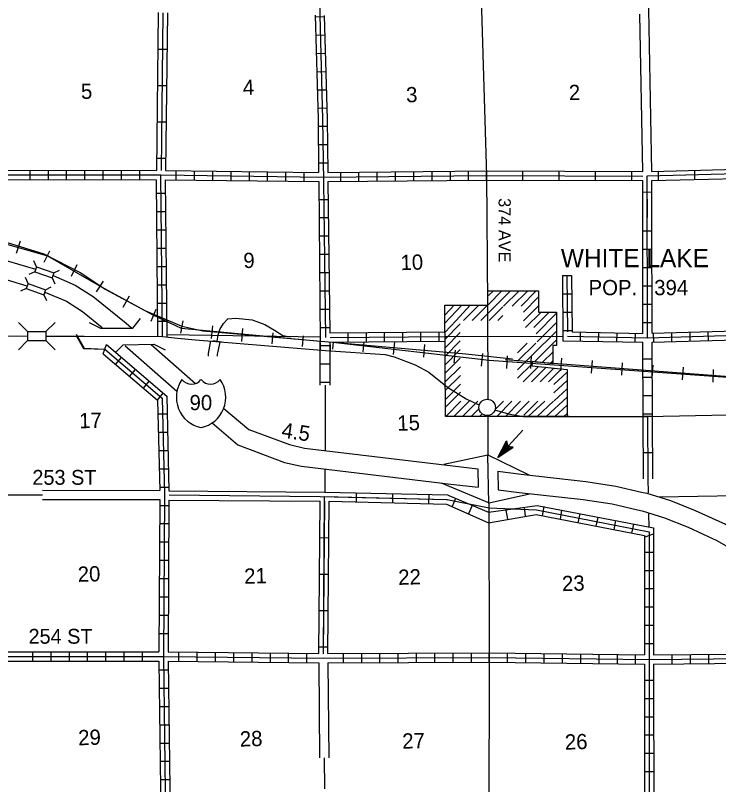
# Model space of a CAD drawing. Extents: x 1557140 to 1961012, y 15613470 to 16163728.
# Drawn here: x 1700570 to 1723658, y 15871036 to 15896280 of the extents above; entities that cross this region are included whole.
import ezdxf

# ---------------------------------------------------------------- set-up
doc = ezdxf.new("R2010")
doc.units = 0
for name, color, linetype in [('L11', 7, 'Continuous'), ('L13', 7, 'Continuous'), ('L14', 7, 'Continuous'), ('L15', 7, 'Continuous'), ('L16', 7, 'Continuous'), ('L18', 7, 'Continuous'), ('L2', 7, 'Continuous'), ('L28', 7, 'Continuous'), ('L3', 7, 'Continuous'), ('L30', 7, 'Continuous'), ('L4', 7, 'Continuous'), ('L5', 7, 'Continuous'), ('L6', 7, 'Continuous'), ('L8', 7, 'Continuous'), ('L9', 7, 'Continuous')]:
    doc.layers.add(name, color=color, linetype=linetype)

msp = doc.modelspace()

# ---------------------------------------------------------------- linework, layer by layer
at = {"layer": 'L11'}
for p, q in [((1701465, 15880696), (1705313, 15880691)), ((1705608, 15880675), (1710734, 15880632)), ((1701465, 15880396), (1705316, 15880391)), ((1705612, 15880375), (1710575, 15880334)), ((1710533, 15875033), (1710560, 15871917)), ((1710833, 15875033), (1710860, 15871917))]:
    msp.add_line(p, q, dxfattribs=at)
for points in [[(1721467, 15891159), (1721372, 15896478), (1721372, 15901708)], [(1721167, 15891159), (1721075, 15896315)], [(1706979, 15885595), (1706919, 15885307), (1706898, 15885185), (1706898, 15885101)], [(1707280, 15885570), (1707214, 15885252), (1707198, 15885160), (1707198, 15885101)]]:
    msp.add_lwpolyline(points, dxfattribs=at)
at = {"layer": 'L13'}
for p, q in [((1710579, 15885715), (1705549, 15885799)), ((1710739, 15884145), (1710739, 15881998)), ((1710734, 15881391), (1710734, 15880641)), ((1721357, 15880609), (1721349, 15881069)), ((1698494, 15880551), (1701465, 15880546)), ((1721700, 15880477), (1726473, 15880567)), ((1721373, 15879485), (1721362, 15879923)), ((1710710, 15871917), (1710718, 15870900))]:
    msp.add_line(p, q, dxfattribs=at)
msp.add_lwpolyline([(1705116, 15885477), (1704097, 15885456)], dxfattribs=at)
at = {"layer": 'L15'}
for p, q in [((1697795, 15889498), (1701627, 15888385)), ((1700607, 15888482), (1700734, 15888883)), ((1701515, 15888181), (1701705, 15888550)), ((1701627, 15888385), (1703358, 15887396)), ((1702408, 15887727), (1702598, 15888102)), ((1703231, 15887209), (1703463, 15887558)), ((1703358, 15887396), (1705088, 15886449)), ((1704113, 15886708), (1704314, 15887077)), ((1705032, 15886248), (1705190, 15886634)), ((1705088, 15886449), (1706015, 15886016)), ((1705998, 15885852), (1706082, 15886259)), ((1707006, 15885673), (1707048, 15886090)), ((1706015, 15886016), (1710579, 15885591)), ((1708004, 15885583), (1708041, 15886000)), ((1708997, 15885499), (1709034, 15885863)), ((1710000, 15885409), (1710027, 15885767)), ((1710987, 15885324), (1711011, 15885561)), ((1710997, 15885561), (1716127, 15884967)), ((1711990, 15885235), (1712016, 15885569)), ((1712983, 15885150), (1713025, 15885567)), ((1713981, 15885060), (1714013, 15885477)), ((1714979, 15884877), (1715016, 15885294)), ((1715871, 15884770), (1715918, 15885187)), ((1716708, 15884691), (1716729, 15885108)), ((1717492, 15884691), (1717513, 15885108)), ((1718479, 15884617), (1718516, 15885034)), ((1716127, 15884967), (1735470, 15883593)), ((1719483, 15884543), (1719514, 15884960)), ((1720480, 15884469), (1720507, 15884881)), ((1721473, 15884390), (1721505, 15884807)), ((1722471, 15884316), (1722508, 15884733)), ((1723474, 15884242), (1723495, 15884659))]:
    msp.add_line(p, q, dxfattribs=at)
for points in [[(1693954, 15889960), (1695639, 15889717), (1697814, 15889517), (1699688, 15889010), (1701499, 15888450), (1702714, 15887832), (1703522, 15887299), (1704815, 15886592), (1706040, 15886085), (1706721, 15885931), (1715354, 15885176), (1716895, 15885007)], [(1716647, 15884992), (1730797, 15883915), (1734556, 15883719), (1757936, 15881375)]]:
    msp.add_lwpolyline(points, dxfattribs=at)
at = {"layer": 'L16'}
for p, q in [((1716063, 15887239), (1717748, 15887239)), ((1717748, 15887239), (1717748, 15886537)), ((1714668, 15886769), (1716074, 15886771)), ((1714689, 15883122), (1714668, 15886769)), ((1717748, 15886537), (1718337, 15886537)), ((1718337, 15886537), (1718336, 15885446)), ((1718336, 15885446), (1718210, 15885446)), ((1718210, 15885446), (1718211, 15884859)), ((1717546, 15884929), (1717524, 15884784)), ((1717524, 15884784), (1718681, 15884658)), ((1717546, 15884929), (1718211, 15884859)), ((1718681, 15884658), (1718681, 15883119)), ((1718755, 15883115), (1714689, 15883122))]:
    msp.add_line(p, q, dxfattribs=at)
for points in [[(1715853, 15886270), (1716825, 15887239)], [(1716098, 15886797), (1716545, 15887239)], [(1716098, 15887083), (1716267, 15887239)], [(1716599, 15886739), (1717105, 15887239)], [(1716884, 15886739), (1717390, 15887239)], [(1717170, 15886739), (1717670, 15887239)], [(1717248, 15886537), (1717748, 15887042)], [(1715569, 15886270), (1716088, 15886792)], [(1714670, 15886442), (1714974, 15886769)], [(1714672, 15886175), (1715224, 15886770)], [(1715037, 15886269), (1715501, 15886770)], [(1715285, 15886270), (1715786, 15886770)], [(1716125, 15886271), (1716572, 15886713)], [(1717250, 15886255), (1717748, 15886753)], [(1717317, 15886037), (1717828, 15886537)], [(1717595, 15886037), (1718090, 15886537)], [(1716411, 15886271), (1716575, 15886433)], [(1717670, 15885827), (1718337, 15886503)], [(1714674, 15885879), (1715037, 15886269)], [(1714675, 15885659), (1715172, 15886156)], [(1717698, 15885567), (1718337, 15886207)], [(1714677, 15885371), (1715174, 15885871)], [(1717939, 15885523), (1718337, 15885921)], [(1714678, 15885097), (1715175, 15885595)], [(1717058, 15885209), (1717369, 15885523)], [(1717058, 15884928), (1717654, 15885523)], [(1717058, 15884644), (1717927, 15885523)], [(1717623, 15884921), (1718337, 15885635)], [(1714680, 15884814), (1715177, 15885311)], [(1714681, 15884536), (1715178, 15885033)], [(1717875, 15884895), (1718210, 15885229)], [(1717058, 15884370), (1717530, 15884831)], [(1718133, 15884868), (1718210, 15884943)], [(1714683, 15884252), (1715180, 15884749)], [(1717239, 15884258), (1717741, 15884760)], [(1717517, 15884258), (1717997, 15884732)], [(1717799, 15884258), (1718250, 15884705)], [(1718078, 15884258), (1718493, 15884673)], [(1718252, 15884167), (1718686, 15884569)], [(1714685, 15883969), (1715182, 15884466)], [(1718253, 15883898), (1718681, 15884295)], [(1714686, 15883675), (1715183, 15884179)], [(1718254, 15883629), (1718681, 15884025)], [(1714688, 15883426), (1715185, 15883916)], [(1717993, 15883118), (1718681, 15883755)], [(1714698, 15883122), (1715192, 15883622)], [(1714968, 15883122), (1715467, 15883621)], [(1715252, 15883121), (1715751, 15883621)], [(1716321, 15883345), (1716595, 15883619)], [(1716375, 15883120), (1716874, 15883619)], [(1716660, 15883119), (1717159, 15883618)], [(1716939, 15883119), (1717438, 15883618)], [(1717265, 15883159), (1717723, 15883617)], [(1717410, 15883117), (1717949, 15883617)], [(1717701, 15883117), (1718240, 15883616)], [(1715537, 15883121), (1715793, 15883378)], [(1718285, 15883119), (1718681, 15883485)], [(1715811, 15883121), (1715894, 15883203)], [(1716096, 15883120), (1716130, 15883154)], [(1718574, 15883116), (1718681, 15883216)]]:
    msp.add_lwpolyline(points, dxfattribs=at)
msp.add_circle((1716060, 15883415), 269, dxfattribs=at)
at = {"layer": 'L18'}
for p, q in [((1701267, 15888033), (1701172, 15888223)), ((1701209, 15887869), (1701014, 15887774)), ((1701267, 15888033), (1701209, 15887869)), ((1701209, 15887869), (1701774, 15887669)), ((1701267, 15888033), (1701832, 15887827)), ((1701832, 15887827), (1701774, 15887669)), ((1701832, 15887827), (1702022, 15887917)), ((1700992, 15887484), (1700897, 15887674)), ((1701774, 15887669), (1701864, 15887473)), ((1700929, 15887315), (1700739, 15887225)), ((1700992, 15887484), (1700929, 15887315)), ((1700929, 15887315), (1701499, 15887114)), ((1700992, 15887484), (1701557, 15887273)), ((1701557, 15887273), (1701748, 15887368)), ((1701557, 15887273), (1701499, 15887114)), ((1701499, 15887114), (1701589, 15886924)), ((1700971, 15885910), (1700676, 15886206)), ((1701573, 15885910), (1701874, 15886206)), ((1700971, 15885910), (1700971, 15885609)), ((1700971, 15885910), (1701573, 15885910)), ((1701573, 15885910), (1701573, 15885609)), ((1700971, 15885609), (1700676, 15885308)), ((1700971, 15885609), (1701573, 15885609)), ((1701573, 15885609), (1701874, 15885308))]:
    msp.add_line(p, q, dxfattribs=at)
for points in [[(1703363, 15886016), (1704430, 15886016), (1704673, 15886333)], [(1702988, 15886201), (1703363, 15886016)], [(1703881, 15885235), (1704097, 15885456)], [(1705116, 15885493), (1705491, 15885308)]]:
    msp.add_lwpolyline(points, dxfattribs=at)
at = {"layer": 'L28'}
for p, q in [((1716404, 15881776), (1717233, 15882668)), ((1716404, 15881776), (1716689, 15882315)), ((1716457, 15881850), (1716689, 15882272)), ((1716499, 15881892), (1716689, 15882257)), ((1716689, 15882315), (1716737, 15882135)), ((1716404, 15881776), (1716917, 15882109)), ((1716457, 15881818), (1716874, 15882093)), ((1716499, 15881866), (1716858, 15882098)), ((1716547, 15881950), (1716705, 15882225)), ((1716558, 15881919), (1716816, 15882098)), ((1716589, 15881982), (1716716, 15882193)), ((1716589, 15881966), (1716700, 15882082)), ((1716605, 15881966), (1716779, 15882109)), ((1716621, 15882008), (1716700, 15882082)), ((1716658, 15882077), (1716721, 15882177)), ((1716663, 15882040), (1716748, 15882109)), ((1716679, 15882098), (1716721, 15882140)), ((1716716, 15882098), (1716748, 15882114)), ((1716917, 15882109), (1716737, 15882135))]:
    msp.add_line(p, q, dxfattribs=at)
at = {"layer": 'L3'}
for p, q in [((1702578, 15885757), (1702803, 15885349)), ((1702803, 15885349), (1703506, 15885326)), ((1715750, 15881401), (1715766, 15880794)), ((1716404, 15881327), (1716420, 15880710))]:
    msp.add_line(p, q, dxfattribs=at)
for points in [[(1695781, 15888714), (1698173, 15888667), (1698601, 15888635), (1699451, 15888482), (1701230, 15887948)], [(1695765, 15888117), (1698141, 15888065), (1698516, 15888033), (1699314, 15887901), (1700950, 15887410)], [(1701806, 15887743), (1702529, 15887431), (1703126, 15887051), (1704208, 15886185), (1704387, 15886032)], [(1701542, 15887199), (1702249, 15886898), (1702772, 15886565), (1703421, 15886042)], [(1702578, 15885757), (1702830, 15885757), (1705396, 15885741), (1705895, 15885693)], [(1704171, 15885435), (1704255, 15885367), (1705866, 15883951)], [(1705032, 15885477), (1706484, 15884200)], [(1707413, 15883376), (1708235, 15882695)], [(1707033, 15882906), (1707868, 15882189)], [(1708235, 15882695), (1709572, 15882193), (1710063, 15882082), (1714931, 15881502), (1715750, 15881401)], [(1707868, 15882189), (1709409, 15881607), (1709963, 15881486), (1714863, 15880900), (1715766, 15880794)], [(1714641, 15881549), (1716082, 15881861), (1717423, 15881201)], [(1716114, 15880266), (1716082, 15881861)], [(1716404, 15881327), (1717175, 15881227), (1719298, 15880989), (1720280, 15880831), (1721122, 15880639)], [(1714546, 15880942), (1716125, 15880282), (1717450, 15880583)], [(1716420, 15880710), (1717107, 15880625), (1719213, 15880393), (1720164, 15880250), (1720996, 15880053)]]:
    msp.add_lwpolyline(points, dxfattribs=at)
for centre, radius, start, end in [((1706874, 15883748), 1019, 145.1421, 258.0921), ((1706352, 15884569), 393, 217.3749, 322.2366), ((1706979, 15884569), 393, 217.7656, 322.6274), ((1706457, 15883748), 1019, 281.9101, 34.8601)]:
    msp.add_arc(centre, radius, start, end, dxfattribs=at)
at = {"layer": 'L4'}
for p, q in [((1716072, 15886808), (1716082, 15883682)), ((1707345, 15885554), (1707050, 15885599)), ((1714674, 15885741), (1718547, 15885752)), ((1716082, 15883144), (1716082, 15881861)), ((1716130, 15875361), (1716130, 15875060)), ((1716130, 15875060), (1716130, 15875361))]:
    msp.add_line(p, q, dxfattribs=at)
for points in [[(1715882, 15912253), (1715871, 15906983), (1715850, 15901740), (1715871, 15896460), (1716040, 15891027), (1716072, 15886808)], [(1707198, 15885577), (1707231, 15885797), (1707284, 15885967), (1707401, 15886168), (1707550, 15886317), (1707804, 15886349), (1708346, 15886285), (1708759, 15886136), (1709078, 15885945), (1709354, 15885775), (1709607, 15885728)], [(1716114, 15880266), (1716130, 15875208), (1716114, 15869859), (1716130, 15864584), (1716304, 15859109)]]:
    msp.add_lwpolyline(points, dxfattribs=at)
at = {"layer": 'L5'}
for points in [[(1721122, 15880639), (1721299, 15880599), (1722080, 15880356), (1722888, 15880034), (1723881, 15879585), (1724250, 15879368), (1724989, 15879009), (1725697, 15878724), (1726389, 15878481)], [(1720996, 15880053), (1721146, 15880018), (1721880, 15879791), (1722656, 15879485), (1723596, 15879052), (1723965, 15878835), (1724741, 15878460), (1725480, 15878159), (1726230, 15877902)]]:
    msp.add_lwpolyline(points, dxfattribs=at)
at = {"layer": 'L6'}
for points in [[(1694697, 15885773), (1700971, 15885757)], [(1701563, 15885757), (1702578, 15885757)], [(1705895, 15885693), (1706484, 15885636), (1710755, 15885282)], [(1710755, 15885282), (1712708, 15885150), (1713004, 15885076), (1713691, 15884817), (1714139, 15884569), (1714762, 15884083), (1715375, 15883698), (1715739, 15883524), (1715808, 15883497)], [(1716330, 15883323), (1716806, 15883191), (1717254, 15883117), (1721315, 15883122), (1726605, 15883223)]]:
    msp.add_lwpolyline(points, dxfattribs=at)
at = {"layer": 'L8'}
for p, q in [((1710417, 15896233), (1710713, 15896243)), ((1710433, 15895631), (1710734, 15895642)), ((1710449, 15895034), (1710750, 15895040)), ((1710465, 15894432), (1710766, 15894443)), ((1710480, 15893841), (1710781, 15893841)), ((1710496, 15893239), (1710797, 15893250)), ((1710507, 15892642), (1710808, 15892642)), ((1710512, 15892041), (1710813, 15892041)), ((1710523, 15891444), (1710824, 15891444)), ((1701040, 15891201), (1701040, 15890900)), ((1701642, 15891201), (1701642, 15890900)), ((1702239, 15891201), (1702239, 15890900)), ((1702840, 15891190), (1702840, 15890889)), ((1703442, 15891190), (1703442, 15890889)), ((1704039, 15891190), (1704039, 15890889)), ((1704641, 15891190), (1704641, 15890889)), ((1705839, 15891185), (1705839, 15890884)), ((1706441, 15891175), (1706441, 15890874)), ((1707038, 15891169), (1707038, 15890868)), ((1707640, 15891169), (1707640, 15890868)), ((1708242, 15891159), (1708242, 15890858)), ((1708838, 15891148), (1708838, 15890852)), ((1709440, 15891143), (1709440, 15890842)), ((1710042, 15891132), (1710042, 15890831)), ((1711241, 15891132), (1711241, 15890831)), ((1711837, 15891132), (1711837, 15890831)), ((1712439, 15891143), (1712439, 15890842)), ((1713041, 15891148), (1713041, 15890852)), ((1713638, 15891148), (1713638, 15890852)), ((1714240, 15891159), (1714240, 15890858)), ((1714842, 15891169), (1714842, 15890868)), ((1715438, 15891169), (1715438, 15890868)), ((1716038, 15891169), (1716038, 15890868)), ((1705248, 15885741), (1705201, 15890889)), ((1705396, 15885741), (1705348, 15891043)), ((1705549, 15885741), (1705496, 15890889)), ((1721325, 15885694), (1721315, 15891011)), ((1705206, 15890441), (1705507, 15890441)), ((1710538, 15890240), (1710839, 15890240)), ((1705206, 15889844), (1705507, 15889844)), ((1710549, 15889643), (1710850, 15889643)), ((1721172, 15885842), (1721168, 15889721)), ((1721473, 15885852), (1721465, 15889721)), ((1705216, 15889242), (1705517, 15889242)), ((1721167, 15889210), (1721462, 15889210)), ((1710554, 15889041), (1710855, 15889041)), ((1705222, 15888640), (1705523, 15888640)), ((1721167, 15888608), (1721462, 15888608)), ((1710565, 15888440), (1710866, 15888440)), ((1705222, 15888044), (1705523, 15888044)), ((1710575, 15887843), (1710871, 15887843)), ((1721172, 15888007), (1721473, 15888007)), ((1718532, 15887743), (1718548, 15885598)), ((1718532, 15887743), (1718833, 15887743)), ((1718680, 15887743), (1718696, 15885900)), ((1718833, 15887743), (1718849, 15885900)), ((1705232, 15887442), (1705533, 15887442)), ((1721172, 15887410), (1721473, 15887410)), ((1710581, 15887241), (1710882, 15887241)), ((1718537, 15887141), (1718838, 15887141)), ((1705238, 15886840), (1705538, 15886840)), ((1721172, 15886808), (1721473, 15886808)), ((1710570, 15886639), (1710888, 15886639)), ((1718537, 15886544), (1718838, 15886544)), ((1705238, 15886243), (1705538, 15886243)), ((1710575, 15886042), (1710896, 15886042)), ((1721172, 15886206), (1721473, 15886206)), ((1710899, 15885860), (1714674, 15885891)), ((1711499, 15885565), (1711496, 15885864)), ((1712095, 15885570), (1712093, 15885869)), ((1712692, 15885575), (1712689, 15885874)), ((1713288, 15885580), (1713286, 15885878)), ((1713885, 15885585), (1713883, 15885883)), ((1714482, 15885590), (1714479, 15885888)), ((1718548, 15885942), (1718849, 15885942)), ((1719113, 15885889), (1719108, 15885594)), ((1719715, 15885873), (1719704, 15885572)), ((1720317, 15885868), (1720306, 15885567)), ((1720913, 15885852), (1720908, 15885551)), ((1721505, 15885852), (1721515, 15885551)), ((1722107, 15885868), (1722112, 15885567)), ((1722709, 15885884), (1722714, 15885583)), ((1723305, 15885900), (1723316, 15885599)), ((1710581, 15884144), (1710581, 15885580)), ((1710901, 15885710), (1714753, 15885741)), ((1710907, 15885560), (1714675, 15885591)), ((1710907, 15884145), (1710907, 15885560)), ((1721183, 15883122), (1721172, 15885551)), ((1721484, 15883126), (1721473, 15885551)), ((1703448, 15885176), (1703564, 15885477)), ((1710581, 15885442), (1710905, 15885442)), ((1703854, 15884823), (1704055, 15885050)), ((1710581, 15884842), (1710907, 15884842)), ((1721172, 15885007), (1721473, 15885007)), ((1704314, 15884432), (1704514, 15884664)), ((1704773, 15884052), (1704963, 15884274)), ((1721172, 15884411), (1721473, 15884411)), ((1710581, 15884242), (1710907, 15884242)), ((1705232, 15883656), (1705422, 15883883)), ((1721172, 15883809), (1721473, 15883809)), ((1705248, 15883202), (1705549, 15883202)), ((1721182, 15883207), (1721483, 15883207)), ((1705264, 15882600), (1705565, 15882600)), ((1705280, 15881998), (1705581, 15881998)), ((1705296, 15881401), (1705597, 15881401)), ((1705306, 15880799), (1705607, 15880799)), ((1705614, 15880543), (1710577, 15880490)), ((1715016, 15880424), (1714905, 15880160)), ((1705317, 15880197), (1705612, 15880197)), ((1715565, 15880192), (1715449, 15879923)), ((1716737, 15879743), (1716679, 15880039)), ((1717323, 15879844), (1717281, 15880139)), ((1717872, 15879859), (1717930, 15880160)), ((1718464, 15879743), (1718516, 15880039)), ((1719050, 15879632), (1719108, 15879923)), ((1719641, 15879516), (1719699, 15879807)), ((1705306, 15879601), (1705607, 15879601)), ((1720232, 15879400), (1720280, 15879701)), ((1720813, 15879289), (1720871, 15879585)), ((1721246, 15879168), (1721521, 15879268)), ((1705306, 15878999), (1705607, 15878999)), ((1721225, 15878666), (1721521, 15878666)), ((1705296, 15878402), (1705597, 15878402)), ((1721225, 15878064), (1721521, 15878064)), ((1705296, 15877800), (1705597, 15877800)), ((1721225, 15877468), (1721521, 15877468)), ((1705290, 15877198), (1705591, 15877198)), ((1721225, 15876866), (1721521, 15876866)), ((1705290, 15876602), (1705591, 15876602)), ((1721225, 15876269), (1721521, 15876269)), ((1705290, 15876000), (1705591, 15876000)), ((1721225, 15875667), (1721521, 15875667)), ((1701130, 15875392), (1701130, 15875092)), ((1701732, 15875392), (1701732, 15875092)), ((1702334, 15875392), (1702334, 15875092)), ((1702930, 15875392), (1702930, 15875092)), ((1703532, 15875392), (1703532, 15875092)), ((1704134, 15875392), (1704134, 15875092)), ((1704731, 15875392), (1704731, 15875092)), ((1705929, 15875382), (1705929, 15875081)), ((1706531, 15875382), (1706531, 15875081)), ((1707133, 15875377), (1707133, 15875076)), ((1707730, 15875366), (1707730, 15875065)), ((1708331, 15875361), (1708331, 15875060)), ((1708933, 15875350), (1708933, 15875049)), ((1709530, 15875350), (1709530, 15875049)), ((1710132, 15875340), (1710132, 15875044)), ((1711330, 15875334), (1711330, 15875033)), ((1711932, 15875340), (1711932, 15875044)), ((1712529, 15875340), (1712529, 15875044)), ((1713131, 15875340), (1713131, 15875044)), ((1713733, 15875350), (1713733, 15875049)), ((1714329, 15875350), (1714329, 15875049)), ((1714931, 15875350), (1714931, 15875049)), ((1715533, 15875361), (1715533, 15875060)), ((1716732, 15875049), (1716732, 15875350)), ((1717334, 15875044), (1717334, 15875340)), ((1717930, 15875033), (1717930, 15875334)), ((1718532, 15875023), (1718532, 15875324)), ((1719129, 15875018), (1719129, 15875319)), ((1719731, 15875018), (1719731, 15875319)), ((1720333, 15875007), (1720333, 15875308)), ((1720929, 15875002), (1720929, 15875297)), ((1722133, 15875002), (1722133, 15875297)), ((1722730, 15875007), (1722730, 15875308)), ((1723332, 15875007), (1723332, 15875308)), ((1705290, 15874801), (1705591, 15874801)), ((1721230, 15874468), (1721531, 15874468)), ((1705296, 15874199), (1705597, 15874199)), ((1721230, 15873867), (1721531, 15873867)), ((1705296, 15873597), (1705597, 15873597)), ((1721230, 15873265), (1721531, 15873265)), ((1705306, 15873001), (1705607, 15873001)), ((1721230, 15872668), (1721531, 15872668)), ((1705317, 15872399), (1705612, 15872399)), ((1721230, 15872066), (1721531, 15872066)), ((1705322, 15871802), (1705623, 15871802)), ((1721230, 15871464), (1721531, 15871464)), ((1705333, 15871200), (1705633, 15871200))]:
    msp.add_line(p, q, dxfattribs=at)
for points in [[(1705391, 15901740), (1709340, 15901740), (1709646, 15901677), (1709931, 15901333), (1710507, 15901117), (1710565, 15896286), (1710655, 15892875), (1710681, 15890826), (1710750, 15885710)], [(1710417, 15896286), (1710507, 15892875), (1710523, 15891127)], [(1710713, 15896275), (1710808, 15892875), (1710824, 15891127)], [(1700222, 15891201), (1705201, 15891190)], [(1705501, 15891185), (1710523, 15891127)], [(1710824, 15891127), (1716040, 15891175)], [(1700074, 15891048), (1705348, 15891043), (1710681, 15890974), (1716040, 15891027)], [(1700074, 15890900), (1705201, 15890889)], [(1705496, 15890889), (1710533, 15890826)], [(1710533, 15890826), (1710581, 15885580)], [(1710829, 15890826), (1716040, 15890874)], [(1710829, 15890826), (1710899, 15885860)], [(1702571, 15885815), (1702825, 15885356), (1703506, 15885324), (1705391, 15883719), (1705465, 15880541), (1705433, 15875239), (1705496, 15869949)], [(1718696, 15885752), (1721325, 15885694), (1724625, 15885794), (1726600, 15885815), (1731605, 15885710), (1731848, 15885710), (1739504, 15885831)], [(1718849, 15885900), (1721172, 15885842)], [(1721473, 15885852), (1724625, 15885942), (1726447, 15885968)], [(1710579, 15885539), (1710581, 15885296)], [(1718548, 15885598), (1721172, 15885551)], [(1721473, 15885551), (1724625, 15885641), (1726447, 15885667)], [(1703564, 15885477), (1705538, 15883783), (1705608, 15880675)], [(1710904, 15885470), (1710907, 15885272)], [(1703448, 15885176), (1705238, 15883651), (1705313, 15880691)], [(1710681, 15875334), (1710723, 15880493), (1714741, 15880393), (1716125, 15880118)], [(1714806, 15880520), (1716098, 15879976)], [(1705316, 15880391), (1705280, 15875392)], [(1705612, 15880375), (1705581, 15875392)], [(1714800, 15880207), (1716098, 15879632)], [(1716098, 15879976), (1717698, 15880197), (1721521, 15879458), (1721521, 15875292)], [(1716109, 15880118), (1717682, 15880050), (1721373, 15879331), (1721383, 15869986)], [(1716098, 15879632), (1717666, 15879902), (1721225, 15879210), (1721225, 15875292)], [(1716130, 15875208), (1721389, 15875139), (1726674, 15875192), (1729630, 15875234), (1730016, 15875361), (1730628, 15875709), (1731806, 15875783)], [(1694863, 15875239), (1705433, 15875239), (1710681, 15875181), (1716130, 15875208)], [(1695016, 15875392), (1705280, 15875392)], [(1705581, 15875392), (1710533, 15875334)], [(1710829, 15875334), (1716130, 15875361)], [(1716130, 15875361), (1721225, 15875292)], [(1721521, 15875292), (1726515, 15875340)], [(1695016, 15875092), (1705280, 15875092)], [(1705280, 15875092), (1705348, 15870102)], [(1705581, 15875092), (1705649, 15870102)], [(1705581, 15875092), (1710533, 15875033)], [(1710833, 15875033), (1716130, 15875060)], [(1716130, 15875060), (1721225, 15874991)], [(1721225, 15874991), (1721230, 15869986)], [(1721521, 15874991), (1726521, 15875044)], [(1721521, 15874991), (1721531, 15869986)]]:
    msp.add_lwpolyline(points, dxfattribs=at)
at = {"layer": 'L9'}
for p, q in [((1705259, 15896376), (1705201, 15891190)), ((1705409, 15896368), (1705351, 15891190)), ((1705559, 15896365), (1705501, 15891185)), ((1705246, 15895176), (1705544, 15895173)), ((1705233, 15893983), (1705531, 15893980)), ((1705219, 15892790), (1705518, 15892786)), ((1705206, 15891597), (1705504, 15891593)), ((1716040, 15891175), (1721167, 15891159)), ((1716040, 15890874), (1716041, 15891173)), ((1717233, 15890871), (1717234, 15891169)), ((1718427, 15890867), (1718427, 15891165)), ((1719620, 15890863), (1719621, 15891162)), ((1720813, 15890860), (1720814, 15891158)), ((1726445, 15891141), (1721321, 15891005)), ((1721467, 15891159), (1726441, 15891291)), ((1721670, 15891163), (1721678, 15890865)), ((1722863, 15891195), (1722871, 15890897)), ((1716040, 15890874), (1721167, 15890858)), ((1716041, 15891024), (1721167, 15891008)), ((1721168, 15889721), (1721167, 15890858)), ((1721318, 15889647), (1721317, 15890858)), ((1721462, 15890858), (1726441, 15890990)), ((1721465, 15889721), (1721462, 15890858)), ((1721180, 15890484), (1721478, 15890485)), ((1721192, 15881069), (1721183, 15883122)), ((1721184, 15883124), (1721483, 15883126)), ((1721343, 15881069), (1721334, 15883125)), ((1721493, 15881070), (1721484, 15883126)), ((1721190, 15881931), (1721488, 15881932)), ((1711764, 15880313), (1711771, 15880611)), ((1712957, 15880284), (1712964, 15880583)), ((1714149, 15880256), (1714157, 15880554)), ((1710566, 15879141), (1710864, 15879138)), ((1710556, 15877947), (1710854, 15877945)), ((1710546, 15876754), (1710844, 15876752)), ((1710536, 15875561), (1710834, 15875559))]:
    msp.add_line(p, q, dxfattribs=at)
for points in [[(1710574, 15880491), (1714725, 15880391), (1714747, 15880382)], [(1710734, 15880637), (1714757, 15880541), (1714806, 15880520)], [(1710533, 15875334), (1710575, 15880334)], [(1710683, 15875333), (1710725, 15880333)], [(1710829, 15875334), (1710871, 15880340), (1714725, 15880240), (1714800, 15880207)]]:
    msp.add_lwpolyline(points, dxfattribs=at)

# ---------------------------------------------------------------- texts
at = {"layer": 'L14'}
for s, p in [('4', (1708046, 15893667)), ('5', (1702730, 15893535)), ('3', (1713405, 15893424)), ('2', (1718749, 15893498)), ('9', (1708062, 15887985)), ('10', (1713221, 15887917)), ('17', (1702671, 15882727)), ('15', (1713115, 15882647)), ('20', (1702624, 15877689)), ('21', (1708089, 15877626)), ('22', (1713147, 15877589)), ('23', (1718522, 15877383)), ('29', (1702640, 15872325)), ('28', (1707946, 15872283)), ('27', (1713279, 15872214)), ('26', (1718617, 15872182))]:
    msp.add_text(s, height=500, rotation=1.7657, dxfattribs=at).set_placement(p)
at = {"layer": 'L16'}
for s, height, p in [('WHITE LAKE', 600, (1718479, 15888017)), ('POP.   394', 500, (1719388, 15887098))]:
    msp.add_text(s, height=height, rotation=360, dxfattribs=at).set_placement(p)
at = {"layer": 'L2'}
msp.add_text('374 AVE', height=400, rotation=270, dxfattribs=at).set_placement((1716434, 15890284))
at = {"layer": 'L28'}
msp.add_text('4.5', height=500, rotation=351.682, dxfattribs=at).set_placement((1709287, 15882431))
at = {"layer": 'L3'}
msp.add_text('90', height=500, rotation=360, dxfattribs=at).set_placement((1706288, 15883323))
at = {"layer": 'L30'}
for s, p in [('253 ST', (1701128, 15880876)), ('254 ST', (1701001, 15875660))]:
    msp.add_text(s, height=488, rotation=360, dxfattribs=at).set_placement(p)

doc.saveas('drawing.dxf')
